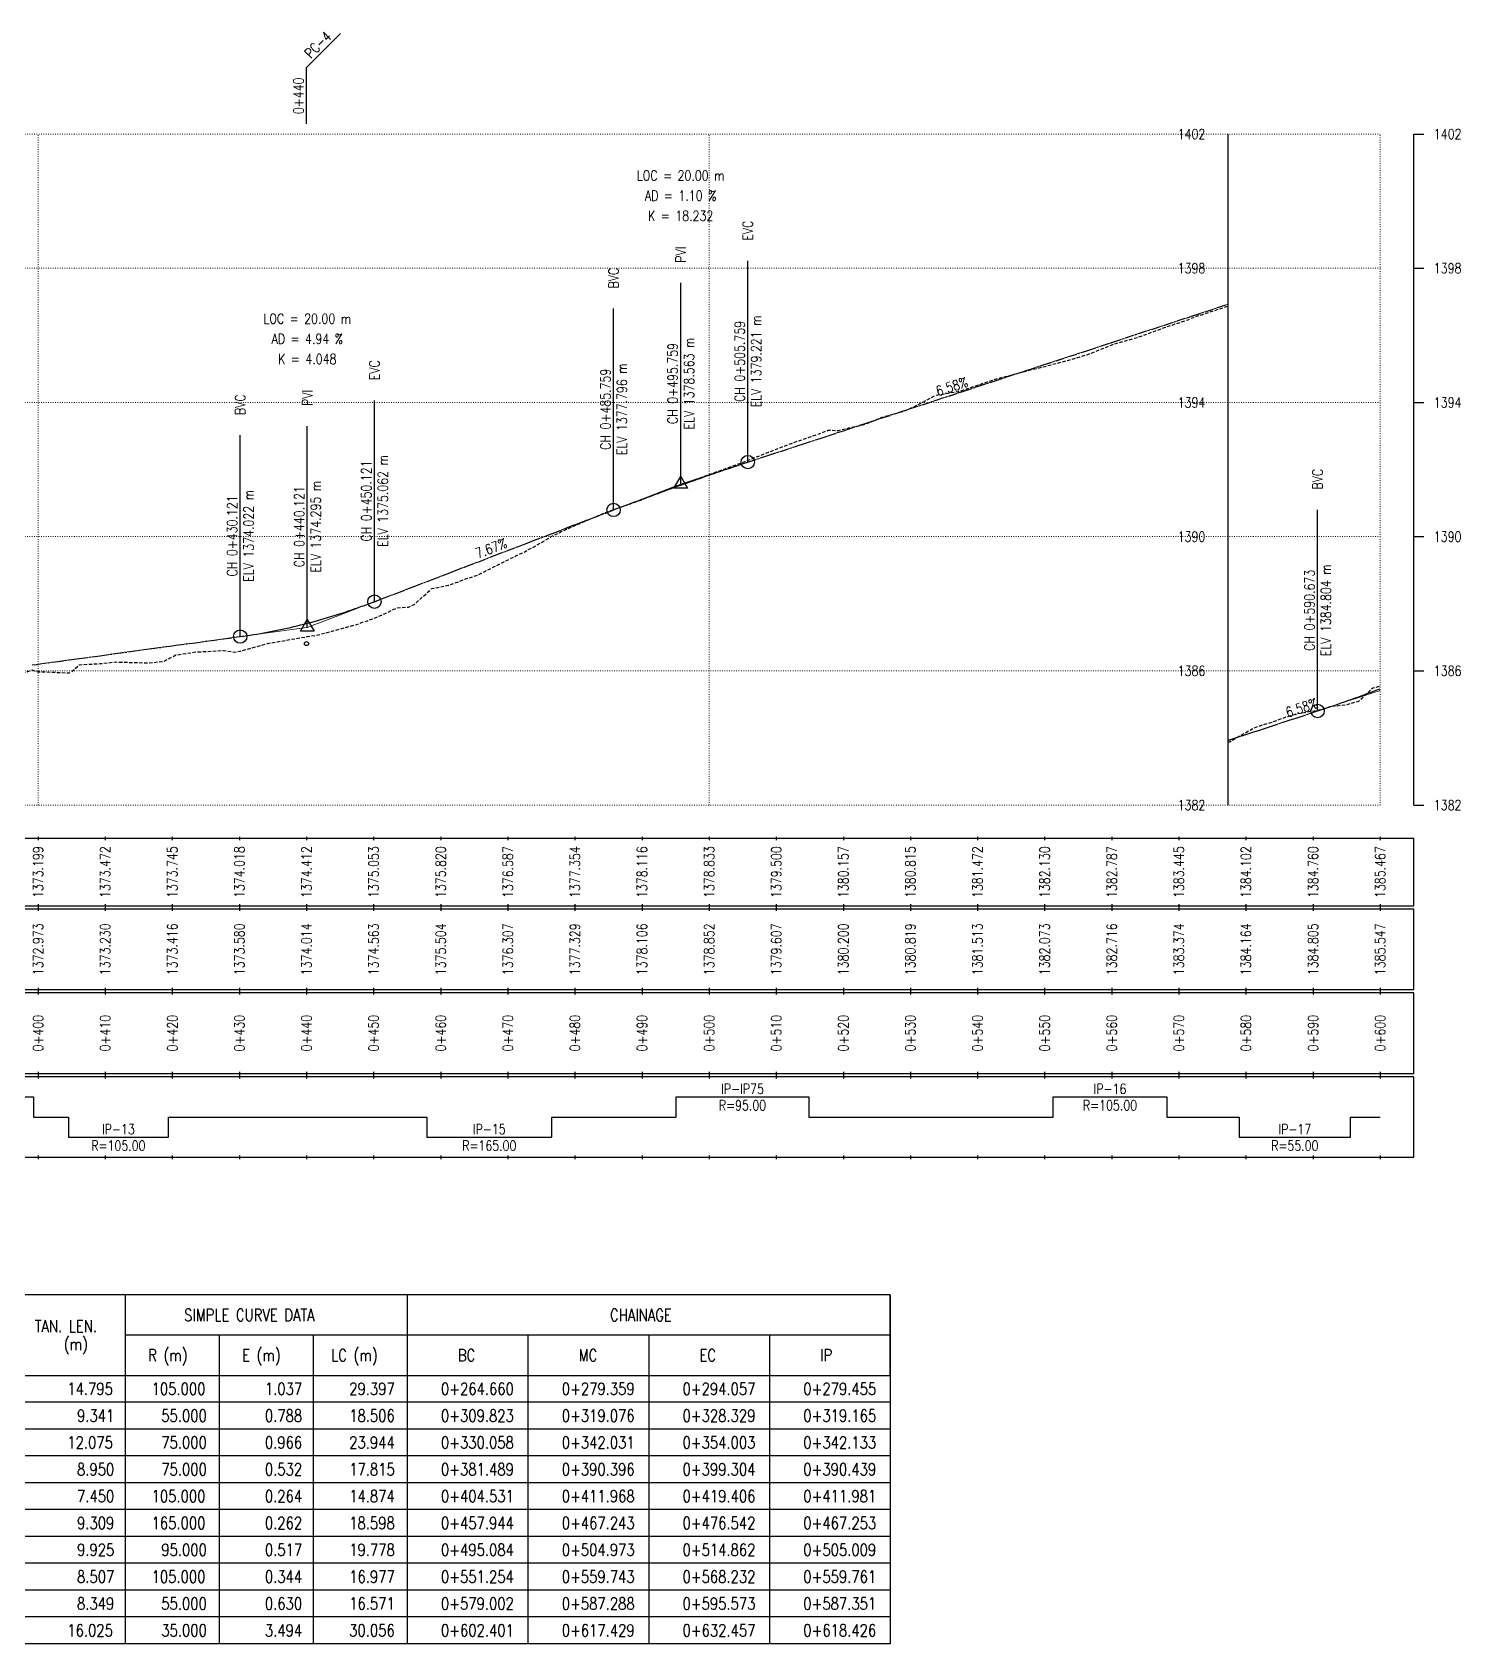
# Model space of a CAD drawing. Extents: x 337736 to 342002, y 3067251 to 3069533.
# Drawn here: x 338374.2 to 338587.1, y 3067262.7 to 3067502.9 of the extents above; entities that cross this region are included whole.
import ezdxf
from ezdxf.enums import TextEntityAlignment as Align

# ---------------------------------------------------------------- set-up
doc = ezdxf.new("R2010")
doc.units = 0
doc.header["$MEASUREMENT"] = 0
for name, pattern in [('Center', [2, 1.25, -0.25, 0.25, -0.25]), ('Dashed', [0.75, 0.5, -0.25]), ('Dot', [0.25, 0, -0.25])]:
    doc.linetypes.add(name, pattern=pattern)
for name, color, linetype in [('Chainage_TXT', 7, 'Continuous'), ('DesignRL_TXT', 5, 'Continuous'), ('ExistRL_TXT', 3, 'Continuous'), ('GL', 3, 'Dashed'), ('Grade Text', 7, 'Continuous'), ('HC_Data', 7, 'Continuous'), ('Horizontal Alignment', 7, 'Continuous'), ('Remark', 7, 'Continuous'), ('Scale Line', 1, 'Continuous'), ('TitleBox', 7, 'Continuous'), ('VIP Mark', 7, 'Continuous')]:
    doc.layers.add(name, color=color, linetype=linetype)
for name, color, linetype, lineweight in [('Grids', 9, 'Dot', 13), ('PipeCulvert', 6, 'Continuous', 30), ('Vertical Alignment', 5, 'Center', 30), ('VIP Line', 2, 'Continuous', 5)]:
    doc.layers.add(name, color=color, linetype=linetype, lineweight=lineweight)
doc.styles.get("Standard").update_dxf_attribs({"font": 'simplex.shx'})

msp = doc.modelspace()

# ---------------------------------------------------------------- linework, layer by layer
at = {"layer": 'GL', "flags": 128}
for points in [[(338275.06, 3067398.24), (338275.98, 3067398.08), (338278.29, 3067397.74), (338282.34, 3067397.07), (338282.89, 3067396.99), (338285.04, 3067397.29), (338288.04, 3067396.83), (338288.88, 3067396.83), (338289.49, 3067396.91), (338289.96, 3067396.98), (338292.62, 3067397.36), (338293.95, 3067397.44), (338295.06, 3067397.54), (338296.95, 3067397.72), (338301.08, 3067398.06), (338301.31, 3067398.07), (338301.92, 3067398.09), (338303.78, 3067398.08), (338305.78, 3067398.42), (338308.72, 3067398.95), (338309.49, 3067399.05), (338312.15, 3067399.6), (338315.06, 3067400.19), (338315.07, 3067400.19), (338317.05, 3067400.28), (338318.05, 3067399.22), (338318.42, 3067399.26), (338322.83, 3067399.91), (338323.62, 3067399.97), (338326.86, 3067400.64), (338328.5, 3067400.93), (338330.58, 3067401.25), (338332.64, 3067402.21), (338333.9, 3067402.54), (338335.06, 3067403.19), (338337.43, 3067404.51), (338341.12, 3067403.83), (338342.32, 3067403.76), (338348.02, 3067404.07), (338349.88, 3067404.51), (338355, 3067406.82), (338355.06, 3067406.8), (338358.07, 3067405.81), (338358.92, 3067405.82), (338364.12, 3067405.67), (338364.59, 3067405.68), (338368.65, 3067406.65), (338370.89, 3067406.71), (338374.18, 3067407.86), (338374.82, 3067407.61), (338375.06, 3067407.6), (338377.6, 3067407.52), (338379.68, 3067407.42), (338380.07, 3067407.57), (338381.17, 3067408.64), (338384.32, 3067408.81), (338386.57, 3067409.05), (338391.63, 3067408.91), (338393.82, 3067409.17), (338395.06, 3067409.81), (338395.61, 3067410.1), (338398.51, 3067410.54), (338402.7, 3067410.76), (338404.35, 3067410.53), (338405.16, 3067410.65), (338409.26, 3067411.82), (338415.06, 3067412.81), (338415.18, 3067412.83), (338416.29, 3067413.01), (338416.87, 3067413.12), (338419.32, 3067413.76), (338422.56, 3067414.64), (338423.24, 3067414.95), (338424.16, 3067415.19), (338426.24, 3067416.02), (338428.52, 3067417.11), (338430.28, 3067417.23), (338431.18, 3067417.68), (338433.71, 3067419.98), (338435.06, 3067420.25), (338436.17, 3067420.48), (338437.11, 3067420.79), (338438.82, 3067421.45), (338440.57, 3067422.01), (338443.07, 3067423.27), (338446.64, 3067425.06), (338447.42, 3067425.38), (338447.92, 3067425.71), (338448.64, 3067426.04), (338451.72, 3067427.83), (338453.79, 3067428.84), (338455.06, 3067429.38), (338455.78, 3067429.68), (338459.6, 3067431.32), (338464.16, 3067432.92), (338469.74, 3067435.04), (338469.76, 3067435.06), (338470.82, 3067435.45), (338475.06, 3067436.99), (338479.42, 3067438.56), (338483.52, 3067440.17), (338483.79, 3067440.28), (338483.79, 3067440.29), (338487.91, 3067441.85), (338488.34, 3067442), (338488.99, 3067442.2), (338491.44, 3067443.06), (338492.82, 3067443.58), (338494.37, 3067443.57), (338495.06, 3067443.74), (338495.61, 3067443.87), (338498.32, 3067444.49), (338500.83, 3067445.54), (338503.89, 3067446.38), (338504.54, 3067446.65), (338504.94, 3067446.77), (338508.87, 3067448.81), (338512.18, 3067449.38), (338513.03, 3067449.61), (338515.06, 3067450.3), (338517.54, 3067451.15), (338522.45, 3067452.46), (338524.86, 3067453.05), (338528.65, 3067454.03), (338531.48, 3067454.88), (338535.06, 3067456.31), (338535.22, 3067456.38), (338539.07, 3067457.48), (338542.93, 3067458.89), (338546.43, 3067460.06), (338547.08, 3067460.36), (338552.39, 3067462.09)], [(338552.39, 3067397.09), (338552.41, 3067397.09), (338552.59, 3067397.15), (338555.06, 3067398.56), (338556.07, 3067399.13), (338557.37, 3067399.63), (338558.56, 3067399.96), (338561.51, 3067401.03), (338562.69, 3067401.35), (338566.63, 3067402.03), (338567.54, 3067402.41), (338570.14, 3067402.72), (338571.42, 3067403.08), (338571.89, 3067403.23), (338573.95, 3067405.18), (338575.06, 3067405.47)]]:
    msp.add_lwpolyline(points, dxfattribs=at)
at = {"layer": 'Grids'}
for p, q in [((338275.06, 3067487.73), (338575.06, 3067487.73)), ((338375.06, 3067387.73), (338375.06, 3067487.73)), ((338475.06, 3067387.73), (338475.06, 3067487.73)), ((338575.06, 3067387.73), (338575.06, 3067487.73)), ((338575.06, 3067387.73), (338575.06, 3067487.73)), ((338275.06, 3067467.73), (338575.06, 3067467.73)), ((338275.06, 3067447.73), (338575.06, 3067447.73)), ((338275.06, 3067427.73), (338575.06, 3067427.73)), ((338275.06, 3067407.73), (338575.06, 3067407.73)), ((338275.06, 3067387.73), (338575.06, 3067387.73))]:
    msp.add_line(p, q, dxfattribs=at)
at = {"layer": 'HC_Data'}
for p, q in [((338388.06, 3067314.73), (338388.06, 3067302.73)), ((338430.06, 3067314.73), (338430.06, 3067302.73)), ((338502.06, 3067314.73), (338502.06, 3067302.73)), ((338430.06, 3067308.73), (338388.06, 3067308.73)), ((338402.06, 3067308.73), (338402.06, 3067302.73)), ((338416.06, 3067308.73), (338416.06, 3067302.73)), ((338502.06, 3067308.73), (338430.06, 3067308.73)), ((338448.06, 3067308.73), (338448.06, 3067302.73)), ((338466.06, 3067308.73), (338466.06, 3067302.73)), ((338484.06, 3067308.73), (338484.06, 3067302.73)), ((338388.06, 3067302.73), (338388.06, 3067262.73)), ((338402.06, 3067302.73), (338402.06, 3067262.73)), ((338416.06, 3067302.73), (338416.06, 3067262.73)), ((338430.06, 3067302.73), (338430.06, 3067262.73)), ((338448.06, 3067302.73), (338448.06, 3067262.73)), ((338466.06, 3067302.73), (338466.06, 3067262.73)), ((338484.06, 3067302.73), (338484.06, 3067262.73)), ((338502.06, 3067302.73), (338502.06, 3067262.73)), ((338502.06, 3067298.73), (338270.06, 3067298.73)), ((338502.06, 3067294.73), (338270.06, 3067294.73)), ((338502.06, 3067290.73), (338270.06, 3067290.73)), ((338502.06, 3067286.73), (338270.06, 3067286.73)), ((338502.06, 3067282.73), (338270.06, 3067282.73)), ((338502.06, 3067278.73), (338270.06, 3067278.73)), ((338502.06, 3067274.73), (338270.06, 3067274.73)), ((338502.06, 3067270.73), (338270.06, 3067270.73)), ((338502.06, 3067266.73), (338270.06, 3067266.73)), ((338502.06, 3067262.73), (338270.06, 3067262.73))]:
    msp.add_line(p, q, dxfattribs=at)
msp.add_lwpolyline([(338270.06, 3067314.73), (338270.06, 3067302.73), (338502.06, 3067302.73), (338502.06, 3067314.73), (338270.06, 3067314.73)], dxfattribs=at)
at = {"layer": 'Horizontal Alignment'}
msp.add_lwpolyline([(338356.55, 3067344.23), (338374.36, 3067344.23), (338374.36, 3067341.23), (338379.59, 3067341.23), (338379.59, 3067338.23), (338394.47, 3067338.23), (338394.47, 3067341.23), (338433, 3067341.23), (338433, 3067338.23), (338451.6, 3067338.23), (338451.6, 3067341.23), (338470.15, 3067341.23), (338470.15, 3067344.23), (338489.92, 3067344.23), (338489.92, 3067341.23), (338526.32, 3067341.23), (338526.32, 3067344.23), (338543.29, 3067344.23), (338543.29, 3067341.23), (338554.06, 3067341.23), (338554.06, 3067338.23), (338570.63, 3067338.23), (338570.63, 3067341.23), (338575.06, 3067341.23)], dxfattribs=at)
at = {"layer": 'PipeCulvert'}
msp.add_circle((338415.06, 3067411.79), 0.3, dxfattribs=at)
at = {"layer": 'Remark'}
for p, q in [((338415.06, 3067497.63), (338420.15, 3067502.73)), ((338415.06, 3067489.23), (338415.06, 3067497.63))]:
    msp.add_line(p, q, dxfattribs=at)
at = {"layer": 'Scale Line'}
for p, q in [((338552.39, 3067387.73), (338552.39, 3067487.73)), ((338580.06, 3067387.73), (338580.06, 3067487.73)), ((338580.06, 3067487.73), (338581.56, 3067487.73)), ((338580.06, 3067467.73), (338581.56, 3067467.73)), ((338580.06, 3067447.73), (338581.56, 3067447.73)), ((338580.06, 3067427.73), (338581.56, 3067427.73)), ((338580.06, 3067407.73), (338581.56, 3067407.73)), ((338580.06, 3067387.73), (338581.56, 3067387.73))]:
    msp.add_line(p, q, dxfattribs=at)
at = {"layer": 'TitleBox'}
for p, q in [((338375.06, 3067382.98), (338375.06, 3067382.48)), ((338385.06, 3067382.98), (338385.06, 3067382.48)), ((338395.06, 3067382.98), (338395.06, 3067382.48)), ((338405.06, 3067382.98), (338405.06, 3067382.48)), ((338415.06, 3067382.98), (338415.06, 3067382.48)), ((338425.06, 3067382.98), (338425.06, 3067382.48)), ((338435.06, 3067382.98), (338435.06, 3067382.48)), ((338445.06, 3067382.98), (338445.06, 3067382.48)), ((338455.06, 3067382.98), (338455.06, 3067382.48)), ((338465.06, 3067382.98), (338465.06, 3067382.48)), ((338475.06, 3067382.98), (338475.06, 3067382.48)), ((338485.06, 3067382.98), (338485.06, 3067382.48)), ((338495.06, 3067382.98), (338495.06, 3067382.48)), ((338505.06, 3067382.98), (338505.06, 3067382.48)), ((338515.06, 3067382.98), (338515.06, 3067382.48)), ((338525.06, 3067382.98), (338525.06, 3067382.48)), ((338535.06, 3067382.98), (338535.06, 3067382.48)), ((338545.06, 3067382.98), (338545.06, 3067382.48)), ((338555.06, 3067382.98), (338555.06, 3067382.48)), ((338565.06, 3067382.98), (338565.06, 3067382.48)), ((338575.06, 3067382.98), (338575.06, 3067382.48)), ((338575.06, 3067382.98), (338575.06, 3067382.48)), ((338375.06, 3067372.98), (338375.06, 3067372.48)), ((338375.06, 3067372.48), (338375.06, 3067371.98)), ((338385.06, 3067372.98), (338385.06, 3067372.48)), ((338385.06, 3067372.48), (338385.06, 3067371.98)), ((338395.06, 3067372.98), (338395.06, 3067372.48)), ((338395.06, 3067372.48), (338395.06, 3067371.98)), ((338405.06, 3067372.98), (338405.06, 3067372.48)), ((338405.06, 3067372.48), (338405.06, 3067371.98)), ((338415.06, 3067372.98), (338415.06, 3067372.48)), ((338415.06, 3067372.48), (338415.06, 3067371.98)), ((338425.06, 3067372.98), (338425.06, 3067372.48)), ((338425.06, 3067372.48), (338425.06, 3067371.98)), ((338435.06, 3067372.98), (338435.06, 3067372.48)), ((338435.06, 3067372.48), (338435.06, 3067371.98)), ((338445.06, 3067372.98), (338445.06, 3067372.48)), ((338445.06, 3067372.48), (338445.06, 3067371.98)), ((338455.06, 3067372.98), (338455.06, 3067372.48)), ((338455.06, 3067372.48), (338455.06, 3067371.98)), ((338465.06, 3067372.98), (338465.06, 3067372.48)), ((338465.06, 3067372.48), (338465.06, 3067371.98)), ((338475.06, 3067372.98), (338475.06, 3067372.48)), ((338475.06, 3067372.48), (338475.06, 3067371.98)), ((338485.06, 3067372.98), (338485.06, 3067372.48)), ((338485.06, 3067372.48), (338485.06, 3067371.98)), ((338495.06, 3067372.98), (338495.06, 3067372.48)), ((338495.06, 3067372.48), (338495.06, 3067371.98)), ((338505.06, 3067372.98), (338505.06, 3067372.48)), ((338505.06, 3067372.48), (338505.06, 3067371.98)), ((338515.06, 3067372.98), (338515.06, 3067372.48)), ((338515.06, 3067372.48), (338515.06, 3067371.98)), ((338525.06, 3067372.98), (338525.06, 3067372.48)), ((338525.06, 3067372.48), (338525.06, 3067371.98)), ((338535.06, 3067372.98), (338535.06, 3067372.48)), ((338535.06, 3067372.48), (338535.06, 3067371.98)), ((338545.06, 3067372.98), (338545.06, 3067372.48)), ((338545.06, 3067372.48), (338545.06, 3067371.98)), ((338555.06, 3067372.98), (338555.06, 3067372.48)), ((338555.06, 3067372.48), (338555.06, 3067371.98)), ((338565.06, 3067372.98), (338565.06, 3067372.48)), ((338565.06, 3067372.48), (338565.06, 3067371.98)), ((338575.06, 3067372.98), (338575.06, 3067372.48)), ((338575.06, 3067372.98), (338575.06, 3067372.48)), ((338575.06, 3067372.48), (338575.06, 3067371.98)), ((338575.06, 3067372.48), (338575.06, 3067371.98)), ((338375.06, 3067360.48), (338375.06, 3067359.98)), ((338375.06, 3067359.98), (338375.06, 3067359.48)), ((338385.06, 3067360.48), (338385.06, 3067359.98)), ((338385.06, 3067359.98), (338385.06, 3067359.48)), ((338395.06, 3067360.48), (338395.06, 3067359.98)), ((338395.06, 3067359.98), (338395.06, 3067359.48)), ((338405.06, 3067360.48), (338405.06, 3067359.98)), ((338405.06, 3067359.98), (338405.06, 3067359.48)), ((338415.06, 3067360.48), (338415.06, 3067359.98)), ((338415.06, 3067359.98), (338415.06, 3067359.48)), ((338425.06, 3067360.48), (338425.06, 3067359.98)), ((338425.06, 3067359.98), (338425.06, 3067359.48)), ((338435.06, 3067360.48), (338435.06, 3067359.98)), ((338435.06, 3067359.98), (338435.06, 3067359.48)), ((338445.06, 3067360.48), (338445.06, 3067359.98)), ((338445.06, 3067359.98), (338445.06, 3067359.48)), ((338455.06, 3067360.48), (338455.06, 3067359.98)), ((338455.06, 3067359.98), (338455.06, 3067359.48)), ((338465.06, 3067360.48), (338465.06, 3067359.98)), ((338465.06, 3067359.98), (338465.06, 3067359.48)), ((338475.06, 3067360.48), (338475.06, 3067359.98)), ((338475.06, 3067359.98), (338475.06, 3067359.48)), ((338485.06, 3067360.48), (338485.06, 3067359.98)), ((338485.06, 3067359.98), (338485.06, 3067359.48)), ((338495.06, 3067360.48), (338495.06, 3067359.98)), ((338495.06, 3067359.98), (338495.06, 3067359.48)), ((338505.06, 3067360.48), (338505.06, 3067359.98)), ((338505.06, 3067359.98), (338505.06, 3067359.48)), ((338515.06, 3067360.48), (338515.06, 3067359.98)), ((338515.06, 3067359.98), (338515.06, 3067359.48)), ((338525.06, 3067360.48), (338525.06, 3067359.98)), ((338525.06, 3067359.98), (338525.06, 3067359.48)), ((338535.06, 3067360.48), (338535.06, 3067359.98)), ((338535.06, 3067359.98), (338535.06, 3067359.48)), ((338545.06, 3067360.48), (338545.06, 3067359.98)), ((338545.06, 3067359.98), (338545.06, 3067359.48)), ((338555.06, 3067360.48), (338555.06, 3067359.98)), ((338555.06, 3067359.98), (338555.06, 3067359.48)), ((338565.06, 3067360.48), (338565.06, 3067359.98)), ((338565.06, 3067359.98), (338565.06, 3067359.48)), ((338575.06, 3067360.48), (338575.06, 3067359.98)), ((338575.06, 3067360.48), (338575.06, 3067359.98)), ((338575.06, 3067359.98), (338575.06, 3067359.48)), ((338575.06, 3067359.98), (338575.06, 3067359.48)), ((338375.06, 3067347.98), (338375.06, 3067347.48)), ((338385.06, 3067347.98), (338385.06, 3067347.48)), ((338395.06, 3067347.98), (338395.06, 3067347.48)), ((338405.06, 3067347.98), (338405.06, 3067347.48)), ((338415.06, 3067347.98), (338415.06, 3067347.48)), ((338425.06, 3067347.98), (338425.06, 3067347.48)), ((338435.06, 3067347.98), (338435.06, 3067347.48)), ((338445.06, 3067347.98), (338445.06, 3067347.48)), ((338455.06, 3067347.98), (338455.06, 3067347.48)), ((338465.06, 3067347.98), (338465.06, 3067347.48)), ((338475.06, 3067347.98), (338475.06, 3067347.48)), ((338485.06, 3067347.98), (338485.06, 3067347.48)), ((338495.06, 3067347.98), (338495.06, 3067347.48)), ((338505.06, 3067347.98), (338505.06, 3067347.48)), ((338515.06, 3067347.98), (338515.06, 3067347.48)), ((338525.06, 3067347.98), (338525.06, 3067347.48)), ((338535.06, 3067347.98), (338535.06, 3067347.48)), ((338545.06, 3067347.98), (338545.06, 3067347.48)), ((338555.06, 3067347.98), (338555.06, 3067347.48)), ((338565.06, 3067347.98), (338565.06, 3067347.48)), ((338575.06, 3067347.98), (338575.06, 3067347.48)), ((338575.06, 3067347.98), (338575.06, 3067347.48)), ((338375.06, 3067347.48), (338375.06, 3067346.98)), ((338385.06, 3067347.48), (338385.06, 3067346.98)), ((338395.06, 3067347.48), (338395.06, 3067346.98)), ((338405.06, 3067347.48), (338405.06, 3067346.98)), ((338415.06, 3067347.48), (338415.06, 3067346.98)), ((338425.06, 3067347.48), (338425.06, 3067346.98)), ((338435.06, 3067347.48), (338435.06, 3067346.98)), ((338445.06, 3067347.48), (338445.06, 3067346.98)), ((338455.06, 3067347.48), (338455.06, 3067346.98)), ((338465.06, 3067347.48), (338465.06, 3067346.98)), ((338475.06, 3067347.48), (338475.06, 3067346.98)), ((338485.06, 3067347.48), (338485.06, 3067346.98)), ((338495.06, 3067347.48), (338495.06, 3067346.98)), ((338505.06, 3067347.48), (338505.06, 3067346.98)), ((338515.06, 3067347.48), (338515.06, 3067346.98)), ((338525.06, 3067347.48), (338525.06, 3067346.98)), ((338535.06, 3067347.48), (338535.06, 3067346.98)), ((338545.06, 3067347.48), (338545.06, 3067346.98)), ((338555.06, 3067347.48), (338555.06, 3067346.98)), ((338565.06, 3067347.48), (338565.06, 3067346.98)), ((338575.06, 3067347.48), (338575.06, 3067346.98)), ((338575.06, 3067347.48), (338575.06, 3067346.98)), ((338375.06, 3067335.48), (338375.06, 3067334.98)), ((338385.06, 3067335.48), (338385.06, 3067334.98)), ((338395.06, 3067335.48), (338395.06, 3067334.98)), ((338405.06, 3067335.48), (338405.06, 3067334.98)), ((338415.06, 3067335.48), (338415.06, 3067334.98)), ((338425.06, 3067335.48), (338425.06, 3067334.98)), ((338435.06, 3067335.48), (338435.06, 3067334.98)), ((338445.06, 3067335.48), (338445.06, 3067334.98)), ((338455.06, 3067335.48), (338455.06, 3067334.98)), ((338465.06, 3067335.48), (338465.06, 3067334.98)), ((338475.06, 3067335.48), (338475.06, 3067334.98)), ((338485.06, 3067335.48), (338485.06, 3067334.98)), ((338495.06, 3067335.48), (338495.06, 3067334.98)), ((338505.06, 3067335.48), (338505.06, 3067334.98)), ((338515.06, 3067335.48), (338515.06, 3067334.98)), ((338525.06, 3067335.48), (338525.06, 3067334.98)), ((338535.06, 3067335.48), (338535.06, 3067334.98)), ((338545.06, 3067335.48), (338545.06, 3067334.98)), ((338555.06, 3067335.48), (338555.06, 3067334.98)), ((338565.06, 3067335.48), (338565.06, 3067334.98)), ((338575.06, 3067335.48), (338575.06, 3067334.98)), ((338575.06, 3067335.48), (338575.06, 3067334.98))]:
    msp.add_line(p, q, dxfattribs=at)
for points in [[(338270.06, 3067372.73), (338580.06, 3067372.73), (338580.06, 3067382.73), (338270.06, 3067382.73)], [(338270.06, 3067360.23), (338580.06, 3067360.23), (338580.06, 3067372.23), (338270.06, 3067372.23)], [(338270.06, 3067347.73), (338580.06, 3067347.73), (338580.06, 3067359.73), (338270.06, 3067359.73)], [(338270.06, 3067335.23), (338580.06, 3067335.23), (338580.06, 3067347.23), (338270.06, 3067347.23)]]:
    msp.add_lwpolyline(points, close=True, dxfattribs=at)
at = {"layer": 'Vertical Alignment'}
for points in [[(338374.18, 3067408.61), (338374.82, 3067408.7), (338375.06, 3067408.73), (338377.6, 3067409.08), (338379.68, 3067409.36), (338380.07, 3067409.41), (338381.17, 3067409.56), (338384.32, 3067409.99), (338386.57, 3067410.3), (338391.63, 3067410.99), (338393.82, 3067411.29), (338395.06, 3067411.46), (338395.61, 3067411.54), (338398.51, 3067411.93), (338402.7, 3067412.5), (338404.35, 3067412.73), (338405.16, 3067412.84), (338405.18, 3067412.84), (338405.68, 3067412.91), (338406.18, 3067412.99), (338406.68, 3067413.06), (338407.18, 3067413.14), (338407.68, 3067413.22), (338408.18, 3067413.31), (338408.68, 3067413.4), (338409.18, 3067413.49), (338409.68, 3067413.58), (338410.18, 3067413.68), (338410.68, 3067413.78), (338411.18, 3067413.88), (338411.68, 3067413.99), (338412.18, 3067414.1), (338412.68, 3067414.21), (338413.18, 3067414.33), (338413.68, 3067414.45), (338414.18, 3067414.57), (338414.68, 3067414.7), (338415.18, 3067414.83), (338415.68, 3067414.96), (338416.18, 3067415.09), (338416.68, 3067415.23), (338417.18, 3067415.37), (338417.68, 3067415.51), (338418.18, 3067415.66), (338418.68, 3067415.81), (338419.18, 3067415.97), (338419.68, 3067416.12), (338420.18, 3067416.28), (338420.68, 3067416.44), (338421.18, 3067416.61), (338421.68, 3067416.78), (338422.18, 3067416.95), (338422.68, 3067417.12), (338423.18, 3067417.3), (338423.68, 3067417.48), (338424.18, 3067417.67), (338424.68, 3067417.85), (338425.18, 3067418.04), (338425.18, 3067418.04), (338426.24, 3067418.45), (338428.52, 3067419.33), (338430.28, 3067420), (338431.18, 3067420.34), (338433.71, 3067421.31), (338435.06, 3067421.83), (338436.17, 3067422.26), (338437.11, 3067422.62), (338438.82, 3067423.27), (338440.57, 3067423.95), (338443.07, 3067424.91), (338446.64, 3067426.28), (338447.42, 3067426.58), (338447.92, 3067426.77), (338448.64, 3067427.04), (338451.72, 3067428.22), (338453.79, 3067429.02), (338455.06, 3067429.51), (338455.78, 3067429.78), (338459.6, 3067431.25), (338460.82, 3067431.71), (338461.32, 3067431.91), (338461.82, 3067432.1), (338462.32, 3067432.29), (338462.82, 3067432.48), (338463.32, 3067432.67), (338463.82, 3067432.85), (338464.32, 3067433.04), (338464.82, 3067433.23), (338465.32, 3067433.41), (338465.82, 3067433.6), (338466.32, 3067433.78), (338466.82, 3067433.97), (338467.32, 3067434.15), (338467.82, 3067434.33), (338468.32, 3067434.51), (338468.82, 3067434.7), (338469.32, 3067434.88), (338469.82, 3067435.06), (338470.32, 3067435.24), (338470.82, 3067435.41), (338471.32, 3067435.59), (338471.82, 3067435.77), (338472.32, 3067435.94), (338472.82, 3067436.12), (338473.32, 3067436.3), (338473.82, 3067436.47), (338474.32, 3067436.64), (338474.82, 3067436.82), (338475.32, 3067436.99), (338475.82, 3067437.16), (338476.32, 3067437.33), (338476.82, 3067437.5), (338477.32, 3067437.67), (338477.82, 3067437.84), (338478.32, 3067438.01), (338478.82, 3067438.18), (338479.32, 3067438.34), (338479.82, 3067438.51), (338480.32, 3067438.67), (338480.82, 3067438.84), (338480.82, 3067438.84), (338483.52, 3067439.73), (338483.79, 3067439.82), (338483.79, 3067439.82), (338487.91, 3067441.17), (338488.34, 3067441.31), (338488.99, 3067441.52), (338491.44, 3067442.33), (338492.82, 3067442.78), (338494.37, 3067443.29), (338495.06, 3067443.52), (338495.61, 3067443.7), (338498.32, 3067444.59), (338500.83, 3067445.42), (338503.89, 3067446.42), (338504.54, 3067446.64), (338504.94, 3067446.77), (338508.87, 3067448.06), (338512.18, 3067449.15), (338513.03, 3067449.43), (338515.06, 3067450.1), (338517.54, 3067450.91), (338522.45, 3067452.52), (338524.86, 3067453.32), (338528.65, 3067454.56), (338531.48, 3067455.49), (338535.06, 3067456.67), (338535.22, 3067456.72), (338539.07, 3067457.99), (338542.93, 3067459.26), (338546.43, 3067460.41), (338547.08, 3067460.62), (338552.39, 3067462.37)], [(338552.39, 3067397.37), (338552.41, 3067397.37), (338552.59, 3067397.43), (338555.06, 3067398.25), (338556.07, 3067398.58), (338557.37, 3067399), (338558.56, 3067399.4), (338561.51, 3067400.36), (338562.69, 3067400.75), (338565.73, 3067401.75), (338566.23, 3067401.92), (338566.73, 3067402.09), (338567.23, 3067402.25), (338567.73, 3067402.42), (338568.23, 3067402.59), (338568.73, 3067402.77), (338569.23, 3067402.94), (338569.73, 3067403.12), (338570.23, 3067403.29), (338570.73, 3067403.47), (338571.23, 3067403.65), (338571.73, 3067403.83), (338572.23, 3067404.01), (338572.73, 3067404.2), (338573.23, 3067404.38), (338573.73, 3067404.57), (338574.23, 3067404.76), (338574.73, 3067404.95), (338575.06, 3067405.07)]]:
    msp.add_lwpolyline(points, dxfattribs=at)
at = {"layer": 'VIP Line'}
for points in [[(338374.18, 3067408.61), (338374.82, 3067408.7), (338375.06, 3067408.73), (338377.6, 3067409.08), (338379.68, 3067409.36), (338380.07, 3067409.41), (338381.17, 3067409.56), (338384.32, 3067409.99), (338386.57, 3067410.3), (338391.63, 3067410.99), (338393.82, 3067411.29), (338395.06, 3067411.46), (338395.61, 3067411.54), (338398.51, 3067411.93), (338402.7, 3067412.5), (338404.35, 3067412.73), (338405.16, 3067412.84), (338409.26, 3067413.4), (338415.06, 3067414.19), (338415.18, 3067414.21), (338416.29, 3067414.63), (338416.87, 3067414.86), (338419.32, 3067415.79), (338422.56, 3067417.04), (338423.24, 3067417.3), (338424.16, 3067417.65), (338426.24, 3067418.45), (338428.52, 3067419.33), (338430.28, 3067420), (338431.18, 3067420.34), (338433.71, 3067421.31), (338435.06, 3067421.83), (338436.17, 3067422.26), (338437.11, 3067422.62), (338438.82, 3067423.27), (338440.57, 3067423.95), (338443.07, 3067424.91), (338446.64, 3067426.28), (338447.42, 3067426.58), (338447.92, 3067426.77), (338448.64, 3067427.04), (338451.72, 3067428.22), (338453.79, 3067429.02), (338455.06, 3067429.51), (338455.78, 3067429.78), (338459.6, 3067431.25), (338464.16, 3067432.99), (338469.74, 3067435.14), (338469.76, 3067435.15), (338470.82, 3067435.55), (338475.06, 3067436.95), (338479.42, 3067438.38), (338483.52, 3067439.73), (338483.79, 3067439.82), (338483.79, 3067439.82), (338487.91, 3067441.17), (338488.34, 3067441.31), (338488.99, 3067441.52), (338491.44, 3067442.33), (338492.82, 3067442.78), (338494.37, 3067443.29), (338495.06, 3067443.52), (338495.61, 3067443.7), (338498.32, 3067444.59), (338500.83, 3067445.42), (338503.89, 3067446.42), (338504.54, 3067446.64), (338504.94, 3067446.77), (338508.87, 3067448.06), (338512.18, 3067449.15), (338513.03, 3067449.43), (338515.06, 3067450.1), (338517.54, 3067450.91), (338522.45, 3067452.52), (338524.86, 3067453.32), (338528.65, 3067454.56), (338531.48, 3067455.49), (338535.06, 3067456.67), (338535.22, 3067456.72), (338539.07, 3067457.99), (338542.93, 3067459.26), (338546.43, 3067460.41), (338547.08, 3067460.62), (338552.39, 3067462.37)], [(338552.39, 3067397.37), (338552.41, 3067397.37), (338552.59, 3067397.43), (338555.06, 3067398.25), (338556.07, 3067398.58), (338557.37, 3067399), (338558.56, 3067399.4), (338561.51, 3067400.36), (338562.69, 3067400.75), (338566.63, 3067402.05), (338567.54, 3067402.35), (338570.14, 3067403.2), (338571.42, 3067403.62), (338571.89, 3067403.78), (338573.95, 3067404.46), (338575.06, 3067404.82)]]:
    msp.add_lwpolyline(points, dxfattribs=at)
at = {"layer": 'VIP Mark'}
for p, q in [((338480.82, 3067438.84), (338480.82, 3067468.84)), ((338470.82, 3067435.55), (338470.82, 3067465.55)), ((338460.82, 3067431.71), (338460.82, 3067461.71)), ((338425.18, 3067418.04), (338425.18, 3067448.04)), ((338415.18, 3067414.21), (338415.18, 3067444.21)), ((338405.18, 3067412.84), (338405.18, 3067442.84)), ((338565.73, 3067401.75), (338565.73, 3067431.75))]:
    msp.add_line(p, q, dxfattribs=at)
for points in [[(338469.82, 3067434.97), (338470.82, 3067436.71), (338471.82, 3067434.97), (338469.82, 3067434.97)], [(338414.18, 3067413.63), (338415.18, 3067415.36), (338416.18, 3067413.63), (338414.18, 3067413.63)]]:
    msp.add_lwpolyline(points, dxfattribs=at)
for centre in [(338480.82, 3067438.84), (338460.82, 3067431.71), (338425.18, 3067418.04), (338405.18, 3067412.84), (338565.73, 3067401.75)]:
    msp.add_circle(centre, 1, dxfattribs=at)

# ---------------------------------------------------------------- texts
at = {"width": 0.8}
for s, p in [('1402', (338544.89, 3067486.98)), ('1398', (338544.89, 3067466.98)), ('1394', (338544.89, 3067446.98)), ('1390', (338544.89, 3067426.98)), ('1386', (338544.89, 3067406.98)), ('1382', (338544.89, 3067386.98))]:
    msp.add_text(s, height=1.5, dxfattribs=at).set_placement(p)
for s, p in [('1402', (338583.06, 3067487.73)), ('1398', (338583.06, 3067467.73)), ('1394', (338583.06, 3067447.73)), ('1390', (338583.06, 3067427.73)), ('1386', (338583.06, 3067407.73)), ('1382', (338583.06, 3067387.73))]:
    msp.add_text(s, height=1.5, dxfattribs=at).set_placement(p, align=Align.MIDDLE_LEFT)
at = {"layer": 'Chainage_TXT', "width": 0.8}
for s, p in [('0+400', (338375.06, 3067353.73)), ('0+410', (338385.06, 3067353.73)), ('0+420', (338395.06, 3067353.73)), ('0+430', (338405.06, 3067353.73)), ('0+440', (338415.06, 3067353.73)), ('0+450', (338425.06, 3067353.73)), ('0+460', (338435.06, 3067353.73)), ('0+470', (338445.06, 3067353.73)), ('0+480', (338455.06, 3067353.73)), ('0+490', (338465.06, 3067353.73)), ('0+500', (338475.06, 3067353.73)), ('0+510', (338485.06, 3067353.73)), ('0+520', (338495.06, 3067353.73)), ('0+530', (338505.06, 3067353.73)), ('0+540', (338515.06, 3067353.73)), ('0+550', (338525.06, 3067353.73)), ('0+560', (338535.06, 3067353.73)), ('0+570', (338545.06, 3067353.73)), ('0+580', (338555.06, 3067353.73)), ('0+590', (338565.06, 3067353.73)), ('0+600', (338575.06, 3067353.73)), ('0+600', (338575.06, 3067353.73))]:
    msp.add_text(s, height=1.5, rotation=90, dxfattribs=at).set_placement(p, align=Align.MIDDLE_CENTER)
at = {"layer": 'DesignRL_TXT', "width": 0.8}
for s, p in [('1373.199', (338375.06, 3067377.73)), ('1373.472', (338385.06, 3067377.73)), ('1373.745', (338395.06, 3067377.73)), ('1374.018', (338405.06, 3067377.73)), ('1374.412', (338415.06, 3067377.73)), ('1375.053', (338425.06, 3067377.73)), ('1375.820', (338435.06, 3067377.73)), ('1376.587', (338445.06, 3067377.73)), ('1377.354', (338455.06, 3067377.73)), ('1378.116', (338465.06, 3067377.73)), ('1378.833', (338475.06, 3067377.73)), ('1379.500', (338485.06, 3067377.73)), ('1380.157', (338495.06, 3067377.73)), ('1380.815', (338505.06, 3067377.73)), ('1381.472', (338515.06, 3067377.73)), ('1382.130', (338525.06, 3067377.73)), ('1382.787', (338535.06, 3067377.73)), ('1383.445', (338545.06, 3067377.73)), ('1384.102', (338555.06, 3067377.73)), ('1384.760', (338565.06, 3067377.73)), ('1385.467', (338575.06, 3067377.73)), ('1385.467', (338575.06, 3067377.73))]:
    msp.add_text(s, height=1.5, rotation=90, dxfattribs=at).set_placement(p, align=Align.MIDDLE_CENTER)
at = {"layer": 'ExistRL_TXT', "width": 0.8}
for s, p in [('1372.973', (338375.06, 3067366.23)), ('1373.230', (338385.06, 3067366.23)), ('1373.416', (338395.06, 3067366.23)), ('1373.580', (338405.06, 3067366.23)), ('1374.014', (338415.06, 3067366.23)), ('1374.563', (338425.06, 3067366.23)), ('1375.504', (338435.06, 3067366.23)), ('1376.307', (338445.06, 3067366.23)), ('1377.329', (338455.06, 3067366.23)), ('1378.106', (338465.06, 3067366.23)), ('1378.852', (338475.06, 3067366.23)), ('1379.607', (338485.06, 3067366.23)), ('1380.200', (338495.06, 3067366.23)), ('1380.819', (338505.06, 3067366.23)), ('1381.513', (338515.06, 3067366.23)), ('1382.073', (338525.06, 3067366.23)), ('1382.716', (338535.06, 3067366.23)), ('1383.374', (338545.06, 3067366.23)), ('1384.164', (338555.06, 3067366.23)), ('1384.805', (338565.06, 3067366.23)), ('1385.547', (338575.06, 3067366.23)), ('1385.547', (338575.06, 3067366.23))]:
    msp.add_text(s, height=1.5, rotation=90, dxfattribs=at).set_placement(p, align=Align.MIDDLE_CENTER)
at = {"layer": 'Grade Text', "width": 0.8}
for s, rotation, p in [('6.58%', 18.1983, (338511.6, 3067448.96)), ('7.67%', 20.9867, (338443, 3067424.88)), ('6.58%', 18.1983, (338563.72, 3067401.09))]:
    msp.add_text(s, height=1.5, rotation=rotation, dxfattribs=at).set_placement(p, align=Align.BOTTOM_CENTER)
at = {"layer": 'HC_Data', "width": 0.8}
for s, p in [('SIMPLE CURVE DATA', (338396.82, 3067310.83)), ('CHAINAGE', (338460.3, 3067310.83)), ('TAN. LEN.', (338374.58, 3067309.18)), ('(m)', (338378.9, 3067306.48)), ('R (m)', (338391.46, 3067304.83)), ('E (m)', (338405.46, 3067304.83)), ('LC (m)', (338418.74, 3067304.83)), ('BC', (338437.62, 3067304.83)), ('MC', (338455.62, 3067304.83)), ('EC', (338473.62, 3067304.83)), ('IP', (338491.62, 3067304.83)), ('14.795', (338379.42, 3067299.83)), ('105.000', (338391.98, 3067299.83)), ('1.037', (338408.86, 3067299.83)), ('29.397', (338421.42, 3067299.83)), ('0+264.660', (338435.1, 3067299.83)), ('0+279.359', (338453.1, 3067299.83)), ('0+294.057', (338471.1, 3067299.83)), ('0+279.455', (338489.1, 3067299.83)), ('9.341', (338380.86, 3067295.83)), ('55.000', (338393.42, 3067295.83)), ('0.788', (338408.86, 3067295.83)), ('18.506', (338421.42, 3067295.83)), ('0+309.823', (338435.1, 3067295.83)), ('0+319.076', (338453.1, 3067295.83)), ('0+328.329', (338471.1, 3067295.83)), ('0+319.165', (338489.1, 3067295.83)), ('12.075', (338379.42, 3067291.83)), ('75.000', (338393.42, 3067291.83)), ('0.966', (338408.86, 3067291.83)), ('23.944', (338421.42, 3067291.83)), ('0+330.058', (338435.1, 3067291.83)), ('0+342.031', (338453.1, 3067291.83)), ('0+354.003', (338471.1, 3067291.83)), ('0+342.133', (338489.1, 3067291.83)), ('8.950', (338380.86, 3067287.83)), ('75.000', (338393.42, 3067287.83)), ('0.532', (338408.86, 3067287.83)), ('17.815', (338421.42, 3067287.83)), ('0+381.489', (338435.1, 3067287.83)), ('0+390.396', (338453.1, 3067287.83)), ('0+399.304', (338471.1, 3067287.83)), ('0+390.439', (338489.1, 3067287.83)), ('7.450', (338380.86, 3067283.83)), ('105.000', (338391.98, 3067283.83)), ('0.264', (338408.86, 3067283.83)), ('14.874', (338421.42, 3067283.83)), ('0+404.531', (338435.1, 3067283.83)), ('0+411.968', (338453.1, 3067283.83)), ('0+419.406', (338471.1, 3067283.83)), ('0+411.981', (338489.1, 3067283.83)), ('9.309', (338380.86, 3067279.83)), ('165.000', (338391.98, 3067279.83)), ('0.262', (338408.86, 3067279.83)), ('18.598', (338421.42, 3067279.83)), ('0+457.944', (338435.1, 3067279.83)), ('0+467.243', (338453.1, 3067279.83)), ('0+476.542', (338471.1, 3067279.83)), ('0+467.253', (338489.1, 3067279.83)), ('9.925', (338380.86, 3067275.83)), ('95.000', (338393.42, 3067275.83)), ('0.517', (338408.86, 3067275.83)), ('19.778', (338421.42, 3067275.83)), ('0+495.084', (338435.1, 3067275.83)), ('0+504.973', (338453.1, 3067275.83)), ('0+514.862', (338471.1, 3067275.83)), ('0+505.009', (338489.1, 3067275.83)), ('8.507', (338380.86, 3067271.83)), ('105.000', (338391.98, 3067271.83)), ('0.344', (338408.86, 3067271.83)), ('16.977', (338421.42, 3067271.83)), ('0+551.254', (338435.1, 3067271.83)), ('0+559.743', (338453.1, 3067271.83)), ('0+568.232', (338471.1, 3067271.83)), ('0+559.761', (338489.1, 3067271.83)), ('8.349', (338380.86, 3067267.83)), ('55.000', (338393.42, 3067267.83)), ('0.630', (338408.86, 3067267.83)), ('16.571', (338421.42, 3067267.83)), ('0+579.002', (338435.1, 3067267.83)), ('0+587.288', (338453.1, 3067267.83)), ('0+595.573', (338471.1, 3067267.83)), ('0+587.351', (338489.1, 3067267.83)), ('16.025', (338379.42, 3067263.83)), ('35.000', (338393.42, 3067263.83)), ('3.494', (338408.86, 3067263.83)), ('30.056', (338421.42, 3067263.83)), ('0+602.401', (338435.1, 3067263.83)), ('0+617.429', (338453.1, 3067263.83)), ('0+632.457', (338471.1, 3067263.83)), ('0+618.426', (338489.1, 3067263.83))]:
    msp.add_text(s, height=1.8, dxfattribs=at).set_placement(p)
at = {"layer": 'Horizontal Alignment', "width": 0.8}
for s, p in [('IP-IP75', (338480.03, 3067344.23)), ('IP-16', (338534.8, 3067344.23)), ('IP-13', (338387.03, 3067338.23)), ('IP-15', (338442.3, 3067338.23)), ('IP-17', (338562.35, 3067338.23))]:
    msp.add_text(s, height=1.5, dxfattribs=at).set_placement(p, align=Align.BOTTOM_CENTER)
for s, p in [('R=95.00', (338480.03, 3067343.73)), ('R=105.00', (338534.8, 3067343.73)), ('R=105.00', (338387.03, 3067337.73)), ('R=165.00', (338442.3, 3067337.73)), ('R=55.00', (338562.35, 3067337.73))]:
    msp.add_text(s, height=1.5, dxfattribs=at).set_placement(p, align=Align.TOP_CENTER)
at = {"layer": 'Remark', "width": 0.8}
for s, rotation, p in [('PC-4', 45, (338417.61, 3067500.18)), ('0+440', 90, (338415.06, 3067493.43))]:
    msp.add_text(s, height=1.5, rotation=rotation, dxfattribs=at).set_placement(p, align=Align.BOTTOM_CENTER)
at = {"layer": 'VIP Mark', "width": 0.8}
for s, p in [('LOC = 20.00 m', (338470.82, 3067481.55)), ('AD = 1.10 %', (338470.82, 3067478.55)), ('K = 18.232', (338470.82, 3067475.55)), ('LOC = 20.00 m', (338415.18, 3067460.21)), ('AD = 4.94 %', (338415.18, 3067457.21)), ('K = 4.048', (338415.18, 3067454.21))]:
    msp.add_text(s, height=1.5, dxfattribs=at).set_placement(p, align=Align.MIDDLE_CENTER)
for s, p in [('EVC', (338480.82, 3067471.84)), ('PVI', (338470.82, 3067468.55)), ('BVC', (338460.82, 3067464.71)), ('EVC', (338425.18, 3067451.04)), ('BVC', (338405.18, 3067445.84)), ('PVI', (338415.18, 3067447.21)), ('BVC', (338565.73, 3067434.75))]:
    msp.add_text(s, height=1.5, rotation=90, dxfattribs=at).set_placement(p, align=Align.MIDDLE_LEFT)
for s, p in [('ELV 1379.221 m', (338481.32, 3067453.84)), ('ELV 1378.563 m', (338471.32, 3067450.55)), ('ELV 1377.796 m', (338461.32, 3067446.71)), ('ELV 1375.062 m', (338425.68, 3067433.04)), ('ELV 1374.022 m', (338405.68, 3067427.84)), ('ELV 1374.295 m', (338415.68, 3067429.21)), ('ELV 1384.804 m', (338566.23, 3067416.75))]:
    msp.add_text(s, height=1.5, rotation=90, dxfattribs=at).set_placement(p, align=Align.TOP_CENTER)
for s, p in [('CH 0+505.759', (338480.82, 3067453.84)), ('CH 0+495.759', (338470.82, 3067450.55)), ('CH 0+485.759', (338460.82, 3067446.71)), ('CH 0+450.121', (338425.18, 3067433.04)), ('CH 0+440.121', (338415.18, 3067429.21)), ('CH 0+430.121', (338405.18, 3067427.84)), ('CH 0+590.673', (338565.73, 3067416.75))]:
    msp.add_text(s, height=1.5, rotation=90, dxfattribs=at).set_placement(p, align=Align.BOTTOM_CENTER)

doc.saveas('drawing.dxf')
